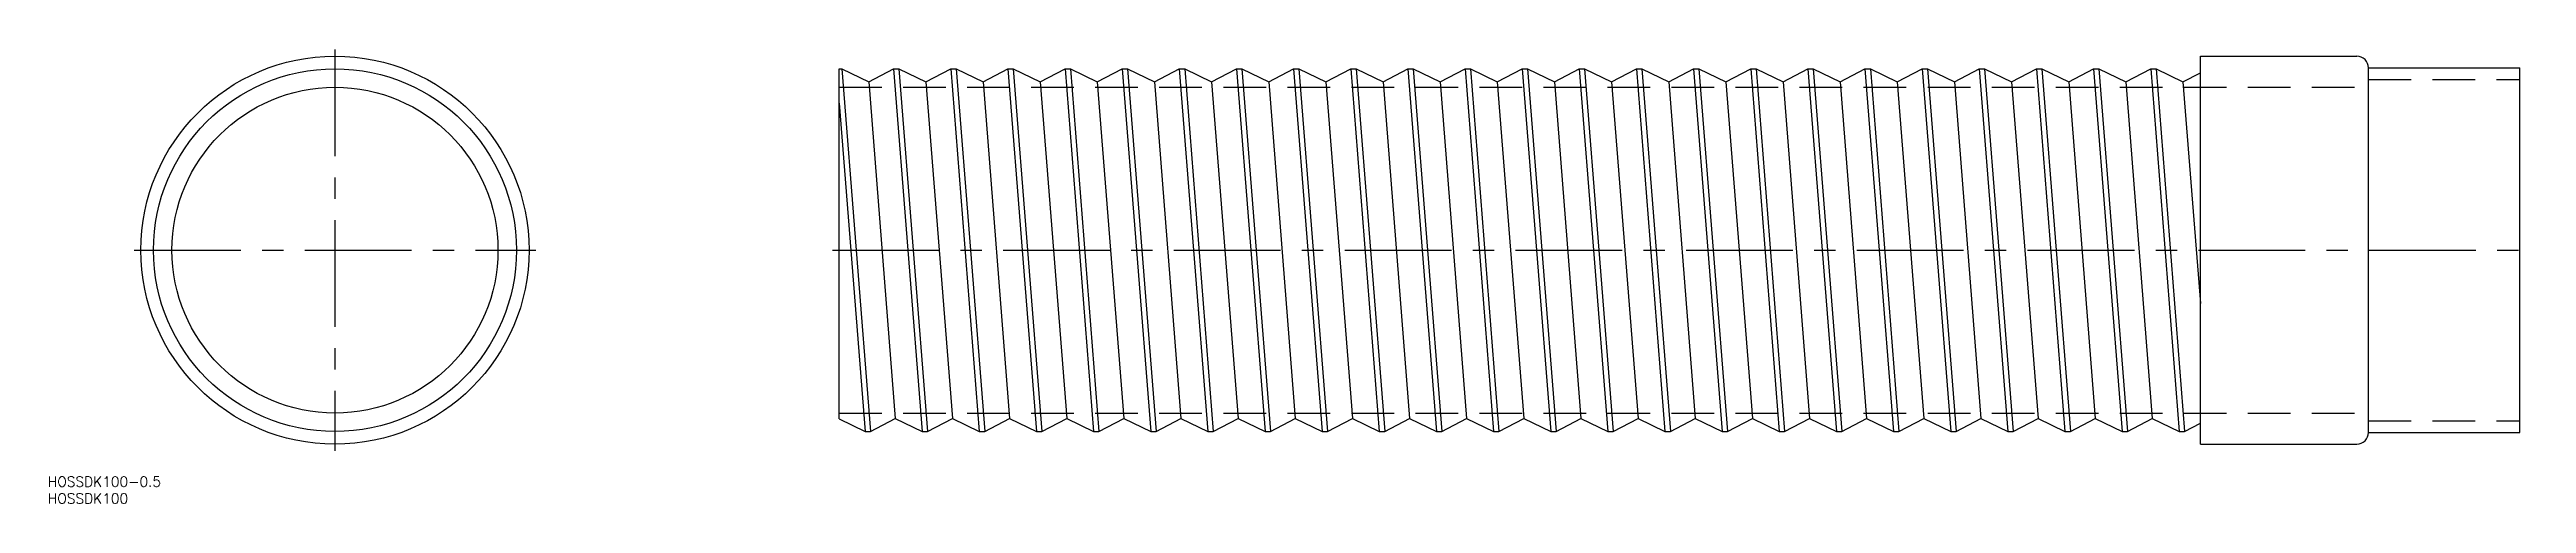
# Model space of a CAD drawing. Extents: x -85 to 652, y -75 to 60.
import ezdxf

# ---------------------------------------------------------------- set-up
doc = ezdxf.new("R2010")
doc.units = 0
doc.linetypes.add('CENTER', pattern=[50.8, 31.75, -6.35, 6.35, -6.35])
doc.linetypes.add('DASHED', pattern=[19.05, 12.7, -6.35])
doc.layers.get('0').update_dxf_attribs({"linetype": 'CONTINUOUS'})
doc.layers.add('CENTER', color=1, linetype='CENTER')
doc.styles.get("Standard").update_dxf_attribs({"font": 'txt.shx', "height": 3, "bigfont": 'bigfont.shx'})

msp = doc.modelspace()

# ---------------------------------------------------------------- linework, layer by layer
at = {"color": 7, "linetype": 'CONTINUOUS'}
for p, q in [((150, -50.25), (150, 54)), ((150, 54), (150.8, 54)), ((150.8, 54), (159.3, -54)), ((150.8, 54), (158.81, 50.1)), ((158.81, 50.1), (166.2, 54)), ((166.2, 54), (174.7, -54)), ((166.2, 54), (167.8, 54)), ((167.8, 54), (176.3, -54)), ((167.8, 54), (175.81, 50.1)), ((175.81, 50.1), (183.2, 54)), ((183.2, 54), (191.7, -54)), ((183.2, 54), (184.8, 54)), ((184.8, 54), (193.3, -54)), ((184.8, 54), (192.81, 50.1)), ((192.81, 50.1), (200.2, 54)), ((200.2, 54), (208.7, -54)), ((200.2, 54), (201.8, 54)), ((201.8, 54), (210.3, -54)), ((201.8, 54), (209.81, 50.1)), ((209.81, 50.1), (217.2, 54)), ((217.2, 54), (225.7, -54)), ((217.2, 54), (218.8, 54)), ((218.8, 54), (227.3, -54)), ((218.8, 54), (226.81, 50.1)), ((226.81, 50.1), (234.2, 54)), ((234.2, 54), (242.7, -54)), ((234.2, 54), (235.8, 54)), ((235.8, 54), (244.3, -54)), ((235.8, 54), (243.81, 50.1)), ((243.81, 50.1), (251.2, 54)), ((251.2, 54), (259.7, -54)), ((251.2, 54), (252.8, 54)), ((252.8, 54), (261.3, -54)), ((252.8, 54), (260.81, 50.1)), ((260.81, 50.1), (268.2, 54)), ((268.2, 54), (276.7, -54)), ((268.2, 54), (269.8, 54)), ((269.8, 54), (278.3, -54)), ((269.8, 54), (277.81, 50.1)), ((277.81, 50.1), (285.2, 54)), ((285.2, 54), (293.7, -54)), ((285.2, 54), (286.8, 54)), ((286.8, 54), (295.3, -54)), ((286.8, 54), (294.81, 50.1)), ((294.81, 50.1), (302.2, 54)), ((302.2, 54), (310.7, -54)), ((302.2, 54), (303.8, 54)), ((303.8, 54), (312.3, -54)), ((303.8, 54), (311.81, 50.1)), ((311.81, 50.1), (319.2, 54)), ((319.2, 54), (327.7, -54)), ((319.2, 54), (320.8, 54)), ((320.8, 54), (328.81, 50.1)), ((320.8, 54), (329.3, -54)), ((328.81, 50.1), (336.2, 54)), ((336.2, 54), (344.7, -54)), ((336.2, 54), (337.8, 54)), ((337.8, 54), (346.3, -54)), ((337.8, 54), (345.81, 50.1)), ((345.81, 50.1), (353.2, 54)), ((353.2, 54), (361.7, -54)), ((353.2, 54), (354.8, 54)), ((354.8, 54), (363.3, -54)), ((354.8, 54), (362.81, 50.1)), ((362.81, 50.1), (370.2, 54)), ((370.2, 54), (378.7, -54)), ((370.2, 54), (371.8, 54)), ((371.8, 54), (380.3, -54)), ((371.8, 54), (379.81, 50.1)), ((379.81, 50.1), (387.2, 54)), ((387.2, 54), (395.7, -54)), ((387.2, 54), (388.8, 54)), ((388.8, 54), (397.3, -54)), ((388.8, 54), (396.81, 50.1)), ((396.81, 50.1), (404.2, 54)), ((404.2, 54), (412.7, -54)), ((404.2, 54), (405.8, 54)), ((405.8, 54), (414.3, -54)), ((405.8, 54), (413.81, 50.1)), ((413.81, 50.1), (421.2, 54)), ((421.2, 54), (429.7, -54)), ((421.2, 54), (422.8, 54)), ((422.8, 54), (431.3, -54)), ((422.8, 54), (430.81, 50.1)), ((430.81, 50.1), (438.2, 54)), ((438.2, 54), (446.7, -54)), ((438.2, 54), (439.8, 54)), ((439.8, 54), (448.3, -54)), ((439.8, 54), (447.81, 50.1)), ((447.81, 50.1), (455.2, 54)), ((455.2, 54), (463.7, -54)), ((455.2, 54), (456.8, 54)), ((456.8, 54), (465.3, -54)), ((456.8, 54), (464.81, 50.1)), ((464.81, 50.1), (472.2, 54)), ((472.2, 54), (480.7, -54)), ((472.2, 54), (473.8, 54)), ((473.8, 54), (482.3, -54)), ((473.8, 54), (481.81, 50.1)), ((481.81, 50.1), (489.2, 54)), ((489.2, 54), (497.7, -54)), ((489.2, 54), (490.8, 54)), ((490.8, 54), (499.3, -54)), ((490.8, 54), (498.81, 50.1)), ((498.81, 50.1), (506.2, 54)), ((506.2, 54), (514.7, -54)), ((506.2, 54), (507.8, 54)), ((507.8, 54), (516.3, -54)), ((507.8, 54), (515.81, 50.1)), ((515.81, 50.1), (523.2, 54)), ((523.2, 54), (531.7, -54)), ((523.2, 54), (524.8, 54)), ((524.8, 54), (533.3, -54)), ((524.8, 54), (532.81, 50.1)), ((532.81, 50.1), (540.2, 54)), ((540.2, 54), (548.7, -54)), ((540.2, 54), (541.8, 54)), ((541.8, 54), (550.3, -54)), ((541.8, 54), (549.81, 50.1)), ((549.81, 50.1), (555, 52.84)), ((555, 57.75), (601.5, 57.75)), ((555, -57.75), (555, 57.75)), ((605, 54.3), (650, 54.3)), ((605, -54.25), (605, 54.25)), ((650, -54.3), (650, 54.3)), ((158.81, 50.1), (166.69, -50.1)), ((175.81, 50.1), (183.69, -50.1)), ((192.81, 50.1), (200.69, -50.1)), ((209.81, 50.1), (217.69, -50.1)), ((226.81, 50.1), (234.69, -50.1)), ((243.81, 50.1), (251.69, -50.1)), ((260.81, 50.1), (268.69, -50.1)), ((277.81, 50.1), (285.69, -50.1)), ((294.81, 50.1), (302.69, -50.1)), ((311.81, 50.1), (319.69, -50.1)), ((328.81, 50.1), (336.69, -50.1)), ((345.81, 50.1), (353.69, -50.1)), ((362.81, 50.1), (370.69, -50.1)), ((379.81, 50.1), (387.69, -50.1)), ((396.81, 50.1), (404.69, -50.1)), ((413.81, 50.1), (421.69, -50.1)), ((430.81, 50.1), (438.69, -50.1)), ((447.81, 50.1), (455.69, -50.1)), ((464.81, 50.1), (472.69, -50.1)), ((481.81, 50.1), (489.69, -50.1)), ((498.81, 50.1), (506.69, -50.1)), ((515.81, 50.1), (523.69, -50.1)), ((532.81, 50.1), (540.69, -50.1)), ((549.81, 50.1), (555, -15.88)), ((150, 43.8), (157.7, -54)), ((150, -50.25), (157.7, -54)), ((159.3, -54), (166.69, -50.1)), ((166.69, -50.1), (174.7, -54)), ((176.3, -54), (183.69, -50.1)), ((183.69, -50.1), (191.7, -54)), ((193.3, -54), (200.69, -50.1)), ((200.69, -50.1), (208.7, -54)), ((210.3, -54), (217.69, -50.1)), ((217.69, -50.1), (225.7, -54)), ((227.3, -54), (234.69, -50.1)), ((234.69, -50.1), (242.7, -54)), ((244.3, -54), (251.69, -50.1)), ((251.69, -50.1), (259.7, -54)), ((261.3, -54), (268.69, -50.1)), ((268.69, -50.1), (276.7, -54)), ((278.3, -54), (285.69, -50.1)), ((285.69, -50.1), (293.7, -54)), ((295.3, -54), (302.69, -50.1)), ((302.69, -50.1), (310.7, -54)), ((312.3, -54), (319.69, -50.1)), ((319.69, -50.1), (327.7, -54)), ((329.3, -54), (336.69, -50.1)), ((336.69, -50.1), (344.7, -54)), ((346.3, -54), (353.69, -50.1)), ((353.69, -50.1), (361.7, -54)), ((363.3, -54), (370.69, -50.1)), ((370.69, -50.1), (378.7, -54)), ((380.3, -54), (387.69, -50.1)), ((387.69, -50.1), (395.7, -54)), ((397.3, -54), (404.69, -50.1)), ((404.69, -50.1), (412.7, -54)), ((414.3, -54), (421.69, -50.1)), ((421.69, -50.1), (429.7, -54)), ((431.3, -54), (438.69, -50.1)), ((438.69, -50.1), (446.7, -54)), ((448.3, -54), (455.69, -50.1)), ((455.69, -50.1), (463.7, -54)), ((465.3, -54), (472.69, -50.1)), ((472.69, -50.1), (480.7, -54)), ((482.3, -54), (489.69, -50.1)), ((489.69, -50.1), (497.7, -54)), ((499.3, -54), (506.69, -50.1)), ((506.69, -50.1), (514.7, -54)), ((516.3, -54), (523.69, -50.1)), ((523.69, -50.1), (531.7, -54)), ((533.3, -54), (540.69, -50.1)), ((540.69, -50.1), (548.7, -54)), ((550.3, -54), (555, -51.52)), ((157.7, -54), (159.3, -54)), ((174.7, -54), (176.3, -54)), ((191.7, -54), (193.3, -54)), ((208.7, -54), (210.3, -54)), ((225.7, -54), (227.3, -54)), ((242.7, -54), (244.3, -54)), ((259.7, -54), (261.3, -54)), ((276.7, -54), (278.3, -54)), ((293.7, -54), (295.3, -54)), ((310.7, -54), (312.3, -54)), ((327.7, -54), (329.3, -54)), ((344.7, -54), (346.3, -54)), ((361.7, -54), (363.3, -54)), ((378.7, -54), (380.3, -54)), ((395.7, -54), (397.3, -54)), ((412.7, -54), (414.3, -54)), ((429.7, -54), (431.3, -54)), ((446.7, -54), (448.3, -54)), ((463.7, -54), (465.3, -54)), ((480.7, -54), (482.3, -54)), ((497.7, -54), (499.3, -54)), ((514.7, -54), (516.3, -54)), ((531.7, -54), (533.3, -54)), ((548.7, -54), (550.3, -54)), ((555, -57.75), (601.5, -57.75)), ((605, -54.3), (650, -54.3))]:
    msp.add_line(p, q, dxfattribs=at)
at = {"color": 3, "linetype": 'DASHED'}
for p, q in [((150, 48.5), (605, 48.5)), ((605, 50.8), (650, 50.8)), ((150, -48.5), (605, -48.5)), ((605, -50.8), (650, -50.8))]:
    msp.add_line(p, q, dxfattribs=at)
at = {"color": 7, "linetype": 'CONTINUOUS'}
for radius in [57.75, 54, 48.5]:
    msp.add_circle((0, 0), radius, dxfattribs=at)
for centre, start, end in [((601.5, 54.25), 0, 90), ((601.5, -54.25), 270, 0)]:
    msp.add_arc(centre, 3.5, start, end, dxfattribs=at)
at = {"layer": 'CENTER', "color": 1, "linetype": 'CENTER'}
for p, q in [((0, 59.75), (0, -59.75)), ((-59.75, 0), (59.75, 0)), ((148, 0), (652, 0))]:
    msp.add_line(p, q, dxfattribs=at)

# ---------------------------------------------------------------- texts
at = {"color": 7, "linetype": 'CONTINUOUS'}
for s, p in [('HOSSDK100-0.5', (-85.44, -70.43)), ('HOSSDK100', (-85.44, -75.43))]:
    msp.add_text(s, height=3, dxfattribs=at).set_placement(p)

doc.saveas('drawing.dxf')
